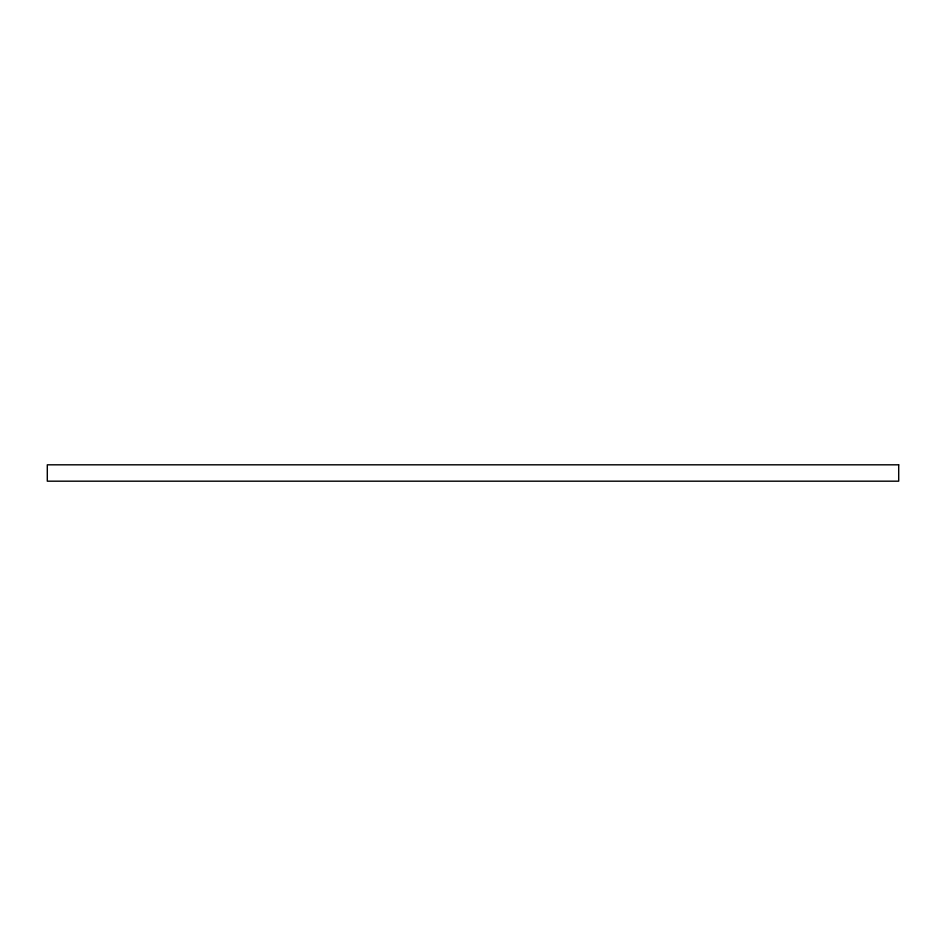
<?xml version="1.0" encoding="UTF-8"?>
<svg xmlns="http://www.w3.org/2000/svg" width="946" height="946" viewBox="0 0 946 946"><rect width="100%" height="100%" fill="white"/><g stroke="black" fill="none" stroke-linecap="round" stroke-linejoin="round"><path stroke-width="1.42" d="M898.7 464.817L47.3 464.817L47.3 481.183L898.7 481.183L898.7 464.817"/></g></svg>
